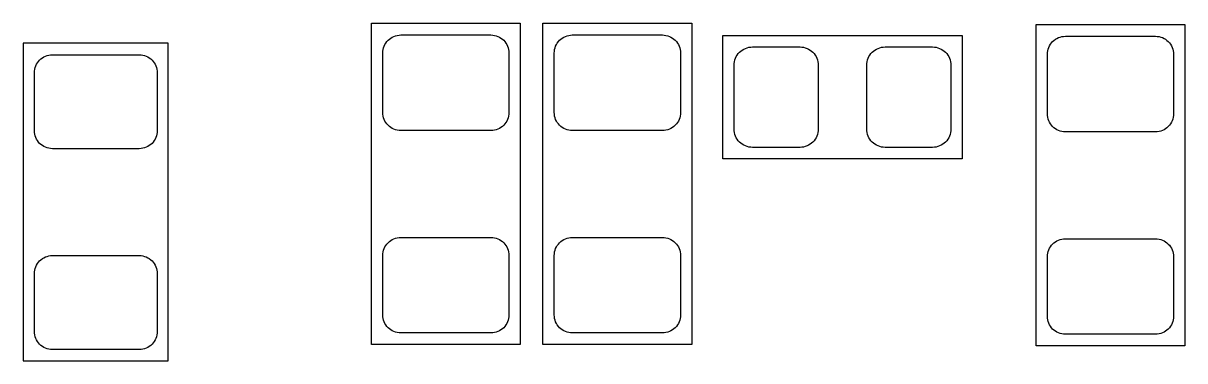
# Model space of a CAD drawing. Extents: x 0 to 143, y 0 to 190.
# Drawn here: x 85.61 to 103.56, y 104.8 to 110.01 of the extents above; entities that cross this region are included whole.
import ezdxf

# ---------------------------------------------------------------- set-up
doc = ezdxf.new("R2010")
doc.units = 0

msp = doc.modelspace()

# ---------------------------------------------------------------- linework, layer by layer
at = {"layer": 'Layer 1', "color": 7}
for points in [[(90.99296, 110.01208), (93.2942, 110.01208)], [(90.99296, 105.05146), (90.99296, 110.01208)], [(93.2942, 110.01208), (93.2942, 105.05146)], [(93.64472, 105.05146), (93.64472, 110.01208)], [(93.64472, 110.01208), (95.94342, 110.01208)], [(95.94342, 110.01208), (95.94342, 105.05146)], [(101.26472, 109.99176), (103.56342, 109.99176)], [(101.26472, 105.03114), (101.26472, 109.99176)], [(103.56342, 109.99176), (103.56342, 105.03114)], [(85.61324, 109.7022), (85.61324, 104.80254)], [(87.85352, 109.7022), (85.61324, 109.7022)], [(87.85352, 104.80254), (87.85352, 109.7022)], [(96.42348, 107.92166), (96.42348, 109.82158)], [(96.42348, 109.82158), (100.12426, 109.82158)], [(100.12426, 109.82158), (100.12426, 107.92166)], [(100.12426, 107.92166), (96.42348, 107.92166)], [(93.2942, 105.05146), (90.99296, 105.05146)], [(95.94342, 105.05146), (93.64472, 105.05146)], [(103.56342, 105.03114), (101.26472, 105.03114)], [(85.61324, 104.80254), (87.85352, 104.80254)]]:
    msp.add_lwpolyline(points, dxfattribs=at)
at = {"layer": 'Layer 1', "color": 16}
for points in [[(92.869004, 109.829708), (92.895928, 109.825644), (92.922598, 109.81904), (92.948252, 109.809896), (92.97289, 109.798212), (92.996258, 109.783988), (93.018356, 109.767732), (93.038422, 109.749444), (93.05671, 109.729378), (93.07322, 109.70728), (93.08719, 109.683912), (93.098874, 109.659274), (93.108018, 109.633366), (93.114622, 109.60695), (93.118686, 109.580026), (93.119956, 109.552594), (93.119956, 108.634384), (93.118686, 108.606952), (93.114622, 108.580028), (93.108018, 108.553612), (93.098874, 108.527704), (93.08719, 108.503066), (93.07322, 108.479698), (93.05671, 108.457854), (93.038422, 108.437534), (93.018356, 108.419246), (92.996258, 108.40299), (92.97289, 108.388766), (92.948252, 108.377082), (92.922598, 108.367938), (92.895928, 108.361334), (92.869004, 108.35727), (92.841826, 108.356), (91.448382, 108.356), (91.42095, 108.35727), (91.394026, 108.361334), (91.36761, 108.367938), (91.341702, 108.377082), (91.317064, 108.388766), (91.293696, 108.40299), (91.271852, 108.419246), (91.251532, 108.437534), (91.233244, 108.457854), (91.216988, 108.479698), (91.202764, 108.503066), (91.19108, 108.527704), (91.181936, 108.553612), (91.175332, 108.580028), (91.171268, 108.606952), (91.169998, 108.634384), (91.169998, 109.552594), (91.171268, 109.580026), (91.175332, 109.60695), (91.181936, 109.633366), (91.19108, 109.659274), (91.202764, 109.683912), (91.216988, 109.70728), (91.233244, 109.729378), (91.251532, 109.749444), (91.271852, 109.767732), (91.293696, 109.783988), (91.317064, 109.798212), (91.341702, 109.809896), (91.36761, 109.81904), (91.394026, 109.825644), (91.42095, 109.829708), (91.448382, 109.830978), (92.841826, 109.830978), (92.869004, 109.829708)], [(95.518986, 109.829708), (95.54591, 109.825644), (95.57258, 109.81904), (95.598234, 109.809896), (95.622872, 109.798212), (95.64624, 109.783988), (95.668338, 109.767732), (95.688404, 109.749444), (95.706946, 109.729378), (95.723202, 109.70728), (95.737172, 109.683912), (95.748856, 109.659274), (95.758, 109.633366), (95.764604, 109.60695), (95.768668, 109.580026), (95.769938, 109.552594), (95.769938, 108.634384), (95.768668, 108.606952), (95.764604, 108.580028), (95.758, 108.553612), (95.748856, 108.527704), (95.737172, 108.503066), (95.723202, 108.479698), (95.706946, 108.457854), (95.688404, 108.437534), (95.668338, 108.419246), (95.64624, 108.40299), (95.622872, 108.388766), (95.598234, 108.377082), (95.57258, 108.367938), (95.54591, 108.361334), (95.518986, 108.35727), (95.491808, 108.356), (94.098364, 108.356), (94.070932, 108.35727), (94.044008, 108.361334), (94.017592, 108.367938), (93.991684, 108.377082), (93.967046, 108.388766), (93.943678, 108.40299), (93.921834, 108.419246), (93.901514, 108.437534), (93.883226, 108.457854), (93.86697, 108.479698), (93.852746, 108.503066), (93.841062, 108.527704), (93.831918, 108.553612), (93.825314, 108.580028), (93.82125, 108.606952), (93.81998, 108.634384), (93.81998, 109.552594), (93.82125, 109.580026), (93.825314, 109.60695), (93.831918, 109.633366), (93.841062, 109.659274), (93.852746, 109.683912), (93.86697, 109.70728), (93.883226, 109.729378), (93.901514, 109.749444), (93.921834, 109.767732), (93.943678, 109.783988), (93.967046, 109.798212), (93.991684, 109.809896), (94.017592, 109.81904), (94.044008, 109.825644), (94.070932, 109.829708), (94.098364, 109.830978), (95.491808, 109.830978), (95.518986, 109.829708)], [(103.138986, 109.809642), (103.16591, 109.805578), (103.19258, 109.798974), (103.218234, 109.78983), (103.242872, 109.778146), (103.26624, 109.764176), (103.288338, 109.74792), (103.308404, 109.729378), (103.326946, 109.709312), (103.343202, 109.687214), (103.357172, 109.663846), (103.368856, 109.639208), (103.378, 109.613554), (103.384604, 109.586884), (103.388668, 109.55996), (103.389938, 109.532782), (103.389938, 108.614318), (103.388668, 108.58714), (103.384604, 108.559962), (103.378, 108.533546), (103.368856, 108.507892), (103.357172, 108.483), (103.343202, 108.459632), (103.326946, 108.437788), (103.308404, 108.417468), (103.288338, 108.39918), (103.26624, 108.382924), (103.242872, 108.368954), (103.218234, 108.35727), (103.19258, 108.347872), (103.16591, 108.341268), (103.138986, 108.337458), (103.111808, 108.335934), (101.718364, 108.335934), (101.690932, 108.337458), (101.664008, 108.341268), (101.637592, 108.347872), (101.611684, 108.35727), (101.587046, 108.368954), (101.563678, 108.382924), (101.541834, 108.39918), (101.521514, 108.417468), (101.503226, 108.437788), (101.48697, 108.459632), (101.472746, 108.483), (101.461062, 108.507892), (101.451918, 108.533546), (101.445314, 108.559962), (101.44125, 108.58714), (101.43998, 108.614318), (101.43998, 109.532782), (101.44125, 109.55996), (101.445314, 109.586884), (101.451918, 109.613554), (101.461062, 109.639208), (101.472746, 109.663846), (101.48697, 109.687214), (101.503226, 109.709312), (101.521514, 109.729378), (101.541834, 109.74792), (101.563678, 109.764176), (101.587046, 109.778146), (101.611684, 109.78983), (101.637592, 109.798974), (101.664008, 109.805578), (101.690932, 109.809642), (101.718364, 109.810912), (103.111808, 109.810912), (103.138986, 109.809642)], [(97.64522, 109.644542), (97.672652, 109.640478), (97.699322, 109.633874), (97.725484, 109.624476), (97.75063, 109.612538), (97.774506, 109.598314), (97.796604, 109.581804), (97.817178, 109.563262), (97.835974, 109.542688), (97.852484, 109.520336), (97.866708, 109.496714), (97.878392, 109.471568), (97.88779, 109.445406), (97.894648, 109.418482), (97.898712, 109.39105), (97.899982, 109.363364), (97.899982, 108.378606), (97.898712, 108.35092), (97.894648, 108.323488), (97.88779, 108.296564), (97.878392, 108.270402), (97.866708, 108.24551), (97.852484, 108.221634), (97.835974, 108.199282), (97.817178, 108.178708), (97.796604, 108.160166), (97.774506, 108.143656), (97.75063, 108.129432), (97.725484, 108.117494), (97.699322, 108.108096), (97.672652, 108.101492), (97.64522, 108.097428), (97.61728, 108.095904), (96.882712, 108.095904), (96.855026, 108.097428), (96.827594, 108.101492), (96.80067, 108.108096), (96.774508, 108.117494), (96.749362, 108.129432), (96.725486, 108.143656), (96.703388, 108.160166), (96.682814, 108.178708), (96.664272, 108.199282), (96.647508, 108.221634), (96.633284, 108.24551), (96.6216, 108.270402), (96.612202, 108.296564), (96.605344, 108.323488), (96.60128, 108.35092), (96.60001, 108.378606), (96.60001, 109.363364), (96.60128, 109.39105), (96.605344, 109.418482), (96.612202, 109.445406), (96.6216, 109.471568), (96.633284, 109.496714), (96.647508, 109.520336), (96.664272, 109.542688), (96.682814, 109.563262), (96.703388, 109.581804), (96.725486, 109.598314), (96.749362, 109.612538), (96.774508, 109.624476), (96.80067, 109.633874), (96.827594, 109.640478), (96.855026, 109.644542), (96.882712, 109.646066), (97.61728, 109.646066), (97.64522, 109.644542)], [(99.695, 109.644542), (99.722432, 109.640478), (99.749356, 109.633874), (99.775518, 109.624476), (99.800664, 109.612538), (99.824286, 109.598314), (99.846638, 109.581804), (99.867212, 109.563262), (99.885754, 109.542688), (99.902264, 109.520336), (99.916742, 109.496714), (99.928426, 109.471568), (99.937824, 109.445406), (99.944682, 109.418482), (99.948746, 109.39105), (99.950016, 109.363364), (99.950016, 108.378606), (99.948746, 108.35092), (99.944682, 108.323488), (99.937824, 108.296564), (99.928426, 108.270402), (99.916742, 108.24551), (99.902264, 108.221634), (99.885754, 108.199282), (99.867212, 108.178708), (99.846638, 108.160166), (99.824286, 108.143656), (99.800664, 108.129432), (99.775518, 108.117494), (99.749356, 108.108096), (99.722432, 108.101492), (99.695, 108.097428), (99.667314, 108.095904), (98.932492, 108.095904), (98.904806, 108.097428), (98.877374, 108.101492), (98.85045, 108.108096), (98.824542, 108.117494), (98.799396, 108.129432), (98.77552, 108.143656), (98.753422, 108.160166), (98.732848, 108.178708), (98.714052, 108.199282), (98.697542, 108.221634), (98.683318, 108.24551), (98.671634, 108.270402), (98.662236, 108.296564), (98.655378, 108.323488), (98.651314, 108.35092), (98.650044, 108.378606), (98.650044, 109.363364), (98.651314, 109.39105), (98.655378, 109.418482), (98.662236, 109.445406), (98.671634, 109.471568), (98.683318, 109.496714), (98.697542, 109.520336), (98.714052, 109.542688), (98.732848, 109.563262), (98.753422, 109.581804), (98.77552, 109.598314), (98.799396, 109.612538), (98.824542, 109.624476), (98.85045, 109.633874), (98.877374, 109.640478), (98.904806, 109.644542), (98.932492, 109.646066), (99.667314, 109.646066), (99.695, 109.644542)], [(92.869004, 106.704746), (92.895928, 106.700682), (92.922598, 106.694078), (92.948252, 106.684934), (92.97289, 106.67325), (92.996258, 106.659026), (93.018356, 106.64277), (93.038422, 106.624482), (93.05671, 106.604162), (93.07322, 106.582318), (93.08719, 106.55895), (93.098874, 106.534312), (93.108018, 106.508404), (93.114622, 106.481988), (93.118686, 106.455064), (93.119956, 106.427632), (93.119956, 105.509422), (93.118686, 105.48199), (93.114622, 105.455066), (93.108018, 105.428396), (93.098874, 105.402742), (93.08719, 105.378104), (93.07322, 105.354736), (93.05671, 105.332638), (93.038422, 105.312572), (93.018356, 105.294284), (92.996258, 105.278028), (92.97289, 105.263804), (92.948252, 105.25212), (92.922598, 105.242976), (92.895928, 105.236372), (92.869004, 105.232308), (92.841826, 105.231038), (91.448382, 105.231038), (91.42095, 105.232308), (91.394026, 105.236372), (91.36761, 105.242976), (91.341702, 105.25212), (91.317064, 105.263804), (91.293696, 105.278028), (91.271852, 105.294284), (91.251532, 105.312572), (91.233244, 105.332638), (91.216988, 105.354736), (91.202764, 105.378104), (91.19108, 105.402742), (91.181936, 105.428396), (91.175332, 105.455066), (91.171268, 105.48199), (91.169998, 105.509422), (91.169998, 106.427632), (91.171268, 106.455064), (91.175332, 106.481988), (91.181936, 106.508404), (91.19108, 106.534312), (91.202764, 106.55895), (91.216988, 106.582318), (91.233244, 106.604162), (91.251532, 106.624482), (91.271852, 106.64277), (91.293696, 106.659026), (91.317064, 106.67325), (91.341702, 106.684934), (91.36761, 106.694078), (91.394026, 106.700682), (91.42095, 106.704746), (91.448382, 106.706016), (92.841826, 106.706016), (92.869004, 106.704746)], [(95.518986, 106.704746), (95.54591, 106.700682), (95.57258, 106.694078), (95.598234, 106.684934), (95.622872, 106.67325), (95.64624, 106.659026), (95.668338, 106.64277), (95.688404, 106.624482), (95.706946, 106.604162), (95.723202, 106.582318), (95.737172, 106.55895), (95.748856, 106.534312), (95.758, 106.508404), (95.764604, 106.481988), (95.768668, 106.455064), (95.769938, 106.427632), (95.769938, 105.509422), (95.768668, 105.48199), (95.764604, 105.455066), (95.758, 105.428396), (95.748856, 105.402742), (95.737172, 105.378104), (95.723202, 105.354736), (95.706946, 105.332638), (95.688404, 105.312572), (95.668338, 105.294284), (95.64624, 105.278028), (95.622872, 105.263804), (95.598234, 105.25212), (95.57258, 105.242976), (95.54591, 105.236372), (95.518986, 105.232308), (95.491808, 105.231038), (94.098364, 105.231038), (94.070932, 105.232308), (94.044008, 105.236372), (94.017592, 105.242976), (93.991684, 105.25212), (93.967046, 105.263804), (93.943678, 105.278028), (93.921834, 105.294284), (93.901514, 105.312572), (93.883226, 105.332638), (93.86697, 105.354736), (93.852746, 105.378104), (93.841062, 105.402742), (93.831918, 105.428396), (93.825314, 105.455066), (93.82125, 105.48199), (93.81998, 105.509422), (93.81998, 106.427632), (93.82125, 106.455064), (93.825314, 106.481988), (93.831918, 106.508404), (93.841062, 106.534312), (93.852746, 106.55895), (93.86697, 106.582318), (93.883226, 106.604162), (93.901514, 106.624482), (93.921834, 106.64277), (93.943678, 106.659026), (93.967046, 106.67325), (93.991684, 106.684934), (94.017592, 106.694078), (94.044008, 106.700682), (94.070932, 106.704746), (94.098364, 106.706016), (95.491808, 106.706016), (95.518986, 106.704746)], [(103.138986, 106.68468), (103.16591, 106.680616), (103.19258, 106.674012), (103.218234, 106.664868), (103.242872, 106.653184), (103.26624, 106.639214), (103.288338, 106.622704), (103.308404, 106.604416), (103.326946, 106.58435), (103.343202, 106.562252), (103.357172, 106.538884), (103.368856, 106.514246), (103.378, 106.488592), (103.384604, 106.461922), (103.388668, 106.434998), (103.389938, 106.40782), (103.389938, 105.489356), (103.388668, 105.461924), (103.384604, 105.435), (103.378, 105.408584), (103.368856, 105.382676), (103.357172, 105.358038), (103.343202, 105.33467), (103.326946, 105.312826), (103.308404, 105.292506), (103.288338, 105.274218), (103.26624, 105.257962), (103.242872, 105.243738), (103.218234, 105.232308), (103.19258, 105.22291), (103.16591, 105.216306), (103.138986, 105.212242), (103.111808, 105.210972), (101.718364, 105.210972), (101.690932, 105.212242), (101.664008, 105.216306), (101.637592, 105.22291), (101.611684, 105.232308), (101.587046, 105.243738), (101.563678, 105.257962), (101.541834, 105.274218), (101.521514, 105.292506), (101.503226, 105.312826), (101.48697, 105.33467), (101.472746, 105.358038), (101.461062, 105.382676), (101.451918, 105.408584), (101.445314, 105.435), (101.44125, 105.461924), (101.43998, 105.489356), (101.43998, 106.40782), (101.44125, 106.434998), (101.445314, 106.461922), (101.451918, 106.488592), (101.461062, 106.514246), (101.472746, 106.538884), (101.48697, 106.562252), (101.503226, 106.58435), (101.521514, 106.604416), (101.541834, 106.622704), (101.563678, 106.639214), (101.587046, 106.653184), (101.611684, 106.664868), (101.637592, 106.674012), (101.664008, 106.680616), (101.690932, 106.68468), (101.718364, 106.68595), (103.111808, 106.68595), (103.138986, 106.68468)]]:
    msp.add_lwpolyline(points, close=True, dxfattribs=at)
at = {"layer": 'Layer 1', "color": 96}
for points in [[(87.433404, 109.524654), (87.460582, 109.52059), (87.486998, 109.513986), (87.512906, 109.504842), (87.537544, 109.493158), (87.561166, 109.478934), (87.58301, 109.462678), (87.60333, 109.44439), (87.621618, 109.42407), (87.638128, 109.401972), (87.652098, 109.378604), (87.663782, 109.353966), (87.672926, 109.328058), (87.67953, 109.301642), (87.683594, 109.274464), (87.685118, 109.247032), (87.685118, 108.35473), (87.683594, 108.327552), (87.67953, 108.300374), (87.672926, 108.273958), (87.663782, 108.24805), (87.652098, 108.223412), (87.638128, 108.200044), (87.621618, 108.177946), (87.60333, 108.157626), (87.58301, 108.139338), (87.561166, 108.123082), (87.537544, 108.108858), (87.512906, 108.097174), (87.486998, 108.08803), (87.460582, 108.081426), (87.433404, 108.077362), (87.406226, 108.076092), (86.063836, 108.076092), (86.036404, 108.077362), (86.00948, 108.081426), (85.98281, 108.08803), (85.957156, 108.097174), (85.932518, 108.108858), (85.908896, 108.123082), (85.887052, 108.139338), (85.866732, 108.157626), (85.84819, 108.177946), (85.831934, 108.200044), (85.817964, 108.223412), (85.80628, 108.24805), (85.796882, 108.273958), (85.790278, 108.300374), (85.786468, 108.327552), (85.784944, 108.35473), (85.784944, 109.247032), (85.786468, 109.274464), (85.790278, 109.301642), (85.796882, 109.328058), (85.80628, 109.353966), (85.817964, 109.378604), (85.831934, 109.401972), (85.84819, 109.42407), (85.866732, 109.44439), (85.887052, 109.462678), (85.908896, 109.478934), (85.932518, 109.493158), (85.957156, 109.504842), (85.98281, 109.513986), (86.00948, 109.52059), (86.036404, 109.524654), (86.063836, 109.525924), (87.406226, 109.525924), (87.433404, 109.524654)], [(87.433404, 106.424584), (87.460582, 106.42052), (87.486998, 106.413916), (87.512906, 106.404772), (87.537544, 106.393088), (87.561166, 106.379118), (87.58301, 106.362608), (87.60333, 106.34432), (87.621618, 106.324), (87.638128, 106.302156), (87.652098, 106.278534), (87.663782, 106.253896), (87.672926, 106.227988), (87.67953, 106.201572), (87.683594, 106.174394), (87.685118, 106.147216), (87.685118, 105.254914), (87.683594, 105.227482), (87.67953, 105.200558), (87.672926, 105.173888), (87.663782, 105.148234), (87.652098, 105.123342), (87.638128, 105.099974), (87.621618, 105.077876), (87.60333, 105.057556), (87.58301, 105.039268), (87.561166, 105.023012), (87.537544, 105.009042), (87.512906, 104.997104), (87.486998, 104.98796), (87.460582, 104.981356), (87.433404, 104.977292), (87.406226, 104.976022), (86.063836, 104.976022), (86.036404, 104.977292), (86.00948, 104.981356), (85.98281, 104.98796), (85.957156, 104.997104), (85.932518, 105.009042), (85.908896, 105.023012), (85.887052, 105.039268), (85.866732, 105.057556), (85.84819, 105.077876), (85.831934, 105.099974), (85.817964, 105.123342), (85.80628, 105.148234), (85.796882, 105.173888), (85.790278, 105.200558), (85.786468, 105.227482), (85.784944, 105.254914), (85.784944, 106.147216), (85.786468, 106.174394), (85.790278, 106.201572), (85.796882, 106.227988), (85.80628, 106.253896), (85.817964, 106.278534), (85.831934, 106.302156), (85.84819, 106.324), (85.866732, 106.34432), (85.887052, 106.362608), (85.908896, 106.379118), (85.932518, 106.393088), (85.957156, 106.404772), (85.98281, 106.413916), (86.00948, 106.42052), (86.036404, 106.424584), (86.063836, 106.426108), (87.406226, 106.426108), (87.433404, 106.424584)]]:
    msp.add_lwpolyline(points, close=True, dxfattribs=at)

doc.saveas('drawing.dxf')
